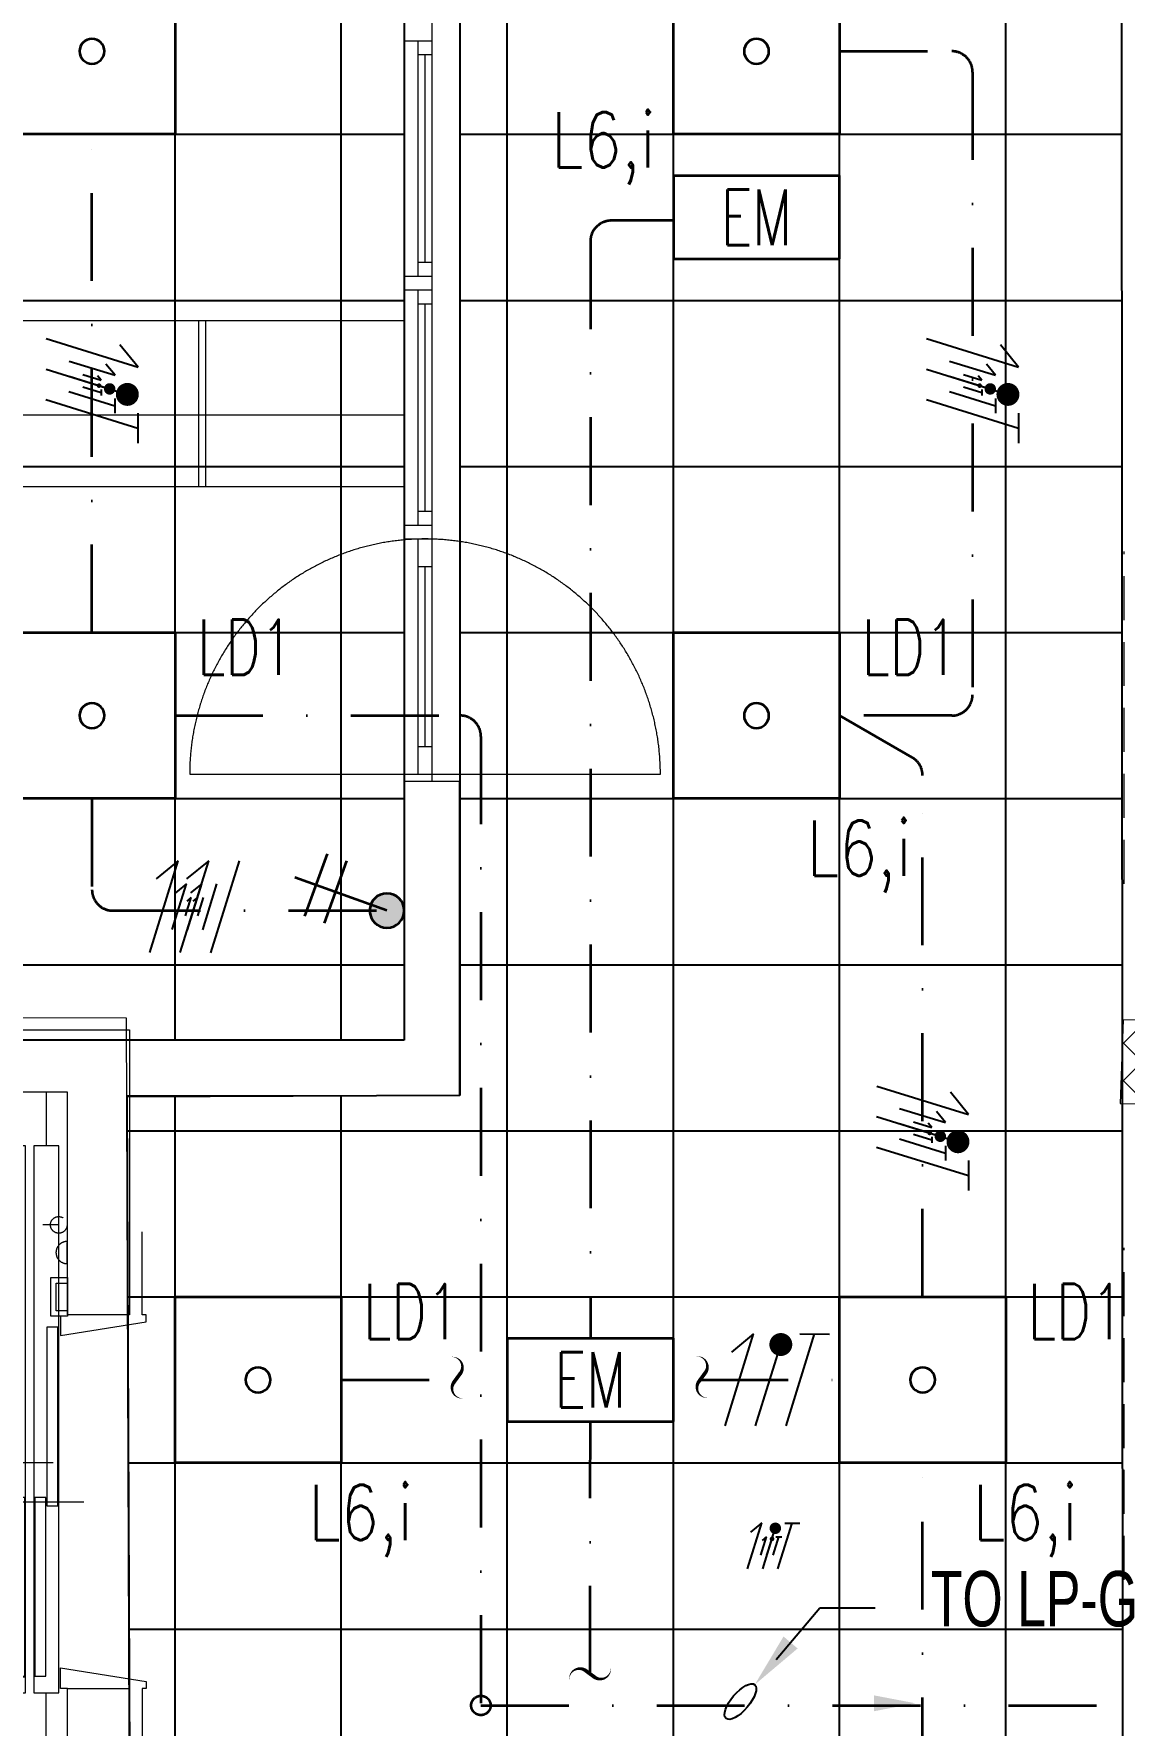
# Model space of a CAD drawing. Header units: inches. Extents: x -12418 to 57169, y -29325 to 19878.
# Drawn here: x 1290 to 5228, y -947 to 5163 of the extents above; entities that cross this region are included whole.
import ezdxf
from ezdxf import colors
from ezdxf.entities.mleader import LeaderData, LeaderLine
from ezdxf.enums import TextEntityAlignment as Align
from ezdxf.math import Vec2, Vec3

# ---------------------------------------------------------------- set-up
doc = ezdxf.new("R2010")
doc.units = ezdxf.units.IN
doc.header["$LTSCALE"] = 25
doc.header["$MEASUREMENT"] = 0
for name, pattern in [('00-Ground Floor$0$CENTERX2', [101.6, 63.5, -12.7, 12.7, -12.7]), ('00-Ground Floor$0$DASHED', [0.75, 0.5, -0.25]), ('00-Ground Floor$0$DASHED2', [9.525, 6.35, -3.175]), ('00-Ground Floor$0$HIDDEN', [9.525, 6.35, -3.175]), ('DASHDOT', [25.4, 12.7, -6.35, 0, -6.35])]:
    doc.linetypes.add(name, pattern=pattern)
doc.layers.get('0').update_dxf_attribs({"color": 8})
for name, color, linetype, lineweight in [('00-Ground Floor$0$Aluminum', 251, 'Continuous', 5), ('00-Ground Floor$0$Axis', 251, '00-Ground Floor$0$CENTERX2', 5), ('00-Ground Floor$0$C-HYDR-CTCH', 251, 'Continuous', 5), ('00-Ground Floor$0$Cabin', 7, 'Continuous', 5), ('00-Ground Floor$0$Hatch', 254, 'Continuous', 5), ('00-Ground Floor$0$LOADING', 253, 'Continuous', 5), ('00-Ground Floor$0$Notes', 1, 'Continuous', 5), ('00-Ground Floor$0$Structure', 251, 'Continuous', 5), ('00-Ground Floor$0$Tech', 169, '00-Ground Floor$0$DASHED2', 5), ('00-Ground Floor$0$Walls', 251, 'Continuous', 5), ('E-LITE-CIRC', 6, 'Continuous', 25), ('E-LITE-CIRC-NUMB', 6, 'Continuous', 25), ('E-LITE-CLNG', 150, 'Continuous', 35), ('E-LITE-CLNG @ 100', 150, 'Continuous', 35), ('E-LITE-CLNG-CNDT', 6, 'DASHDOT', 35), ('E-LITE-CLNG-CNDT @ 100', 6, 'DASHDOT', 35), ('E-LITE-CTRL', 6, 'Continuous', 25), ('E-LITE-IDEN', 6, 'Continuous', 25), ('E-LITE-SWCH @ 100', 3, 'Continuous', 35), ('E-LITE-TEXT', 6, 'Continuous', 25), ('E-POWR-WIRE', 6, 'Continuous', 25), ('E-POWR-WIRE @ 100', 6, 'Continuous', 25), ('E-POWR-WIRE @ 20', 6, 'Continuous', 25), ('E-POWR-WIRE @ 50', 6, 'Continuous', 25)]:
    doc.layers.add(name, color=color, linetype=linetype, lineweight=lineweight)
doc.layers.add('00-Ground Floor$0$False Ceiling', color=251, linetype='Continuous')
doc.layers.add('E-LIGHTING CONDUIT', color=6, linetype='Continuous')
doc.styles.add('DC_Elc_Romans', font='elc_romans.shx', dxfattribs={"width": 0.7})
doc.styles.add('DC_Simplex', font='SIMPLEX.shx', dxfattribs={"width": 0.7})

# ---------------------------------------------------------------- blocks, each defined once
blk = doc.blocks.new('00-Ground Floor$0$井道平面图轿厢1轿厢地坎')
at = {"layer": '00-Ground Floor$0$Axis', "ltscale": 0.864}
blk.add_lwpolyline([(0, 96), (0, -192)], dxfattribs=at)
at = {"layer": '00-Ground Floor$0$Cabin', "ltscale": 5}
for points in [[(690, 0), (690, -96), (-1285, -96), (-1285, 0)], [(15, -3), (15, -46), (-630, -46), (-630, -3)], [(630, -50), (630, -93), (-15, -93), (-15, -50)]]:
    blk.add_lwpolyline(points, close=True, dxfattribs=at)
at = {"layer": '00-Ground Floor$0$Cabin'}
for points in [[(600, 0), (600, -48)], [(600, -48), (633, -48)], [(633, -48), (633, -96)]]:
    blk.add_lwpolyline(points, dxfattribs=at)
blk = doc.blocks.new('00-Ground Floor$0$层门地坎1')
at = {"layer": '00-Ground Floor$0$Axis', "ltscale": 0.81}
blk.add_lwpolyline([(0, 90), (0, -180)], dxfattribs=at)
at = {"layer": '00-Ground Floor$0$Cabin', "ltscale": 5}
for points in [[(690, 0), (690, -90), (-1285, -90), (-1285, 0)], [(15, -47), (15, -87), (-630, -87), (-630, -47)], [(630, -3), (630, -43), (-15, -43), (-15, -3)]]:
    blk.add_lwpolyline(points, close=True, dxfattribs=at)
blk = doc.blocks.new('00-Ground Floor$0$A$Ce9e1c4c3')
at = {"layer": '00-Ground Floor$0$False Ceiling', "color": 254, "linetype": 'Continuous'}
for p, q in [((-98200, 1527.6), (-98200, 8602.6)), ((-97600, 1527.6), (-97600, 8602.6)), ((-97000, -12797.4, 0), (-97000, 8602.6)), ((-96400, -12797.4, 0), (-96400, 8602.6)), ((-95800, -12797.4, 0), (-95800, 8602.6)), ((-95200, -12797.4, 0), (-95200, 8602.6)), ((-101672.1, 4800), (-97372.1, 4800)), ((-97171.9, 4800), (-94780.4, 4800)), ((-101672.1, 4200), (-97372.1, 4200)), ((-97171.9, 4200), (-94780.1, 4200)), ((-101672.1, 3600), (-97372.1, 3600)), ((-97171.9, 3600), (-94779.7, 3600)), ((-101672.1, 3000), (-97372.1, 3000)), ((-97171.9, 3000), (-94779.4, 3000)), ((-101672.1, 2400), (-97372.1, 2400)), ((-97171.9, 2400), (-94779, 2400)), ((-101672.1, 1800), (-97372.1, 1800)), ((-97171.8, 1800), (-94778.7, 1800)), ((-98200, -12797.4, 0), (-98200, 1323.5)), ((-97600, -12797.4, 0), (-97600, 1325.9)), ((-98373.7, 1200), (-94778.3, 1200)), ((-98371.4, 600), (-94777.9, 600)), ((-98369, 0), (-94777.6, 0)), ((-98366.7, -600), (-94777.2, -600))]:
    blk.add_line(p, q, dxfattribs=at)
at = {"layer": '00-Ground Floor$0$False Ceiling', "color": 254}
for p, q in [((-97372.1, 8602.6), (-97372.1, 1527.6)), ((-97172.1, 8602.6, 0), (-97171.8, 1327.6, 0)), ((-94772.1, -9197.4, 0), (-94782.7, 8602.6, 0)), ((-97372.1, 1527.6), (-101672.1, 1527.6)), ((-97171.8, 1327.6, 0), (-98374.2, 1322.9, 0)), ((-98374.2, 1322.9, 0), (-98364, -1285, 0))]:
    blk.add_line(p, q, dxfattribs=at)
blk = doc.blocks.new('00-Ground Floor')
at = {"layer": '00-Ground Floor$0$Hatch'}
h = blk.add_hatch(dxfattribs=at)
h.set_pattern_fill('ANSI37', color=256, scale=30)
h.set_pattern_definition([(45, (-1981.42, -13099.68), (-67.35192, 67.35192), []), (135, (-1981.42, -13099.68), (-67.35192, -67.35192), [])])
h.paths.add_polyline_path([(48971.2, 8818.2), (48367.3, 8810.1), (48371.2, 8521.7), (48975.1, 8529.8)])
h.paths.add_polyline_path([(41810.5, 8810.5), (41227, 8805), (41207, 8513.7), (41790.5, 8519.1)])
h.paths.add_polyline_path([(27433.5, 8803.1), (26834.4, 8799), (26828.7, 8506), (27427.8, 8510)])
h.paths.add_polyline_path([(34618.7, 8805.3), (34017.5, 8797.8), (34009.3, 8512.1), (34610.5, 8519.6)])
h.paths.add_polyline_path([(20214.3, 8812.4), (19607.8, 8790.5), (19622.4, 8498), (20228.8, 8519.8)])
h.paths.add_polyline_path([(13477.7, 8802), (12255.7, 8825.9), (12249.3, 8529.8), (13471.3, 8505.8)])
h.paths.add_polyline_path([(13491.8, 1601.9), (12276.8, 1586.2), (12263.3, 1293.7), (13478.3, 1309.4)])
h.paths.add_polyline_path([(13465.7, -5591.3), (12262.6, -5607.3), (12256.9, -5900.3), (13460, -5884.3)])
h.paths.add_polyline_path([(13484.2, -12790), (12287.5, -12801.4), (12290.4, -13095.9), (13487, -13084.4)])
h.paths.add_polyline_path([(5849.2, -12787.9), (5245.6, -12791.6), (5256.3, -13077.1), (5859.8, -13073.4)])
h.paths.add_polyline_path([(5833.8, -5589.9), (5236.9, -5588.3), (5236.8, -5889.5), (5833.6, -5891)])
h.paths.add_polyline_path([(5843.6, 1599.7), (5224.3, 1600.9), (5213.7, 1298), (5833, 1296.7)])
h.paths.add_polyline_path([(5820.3, 8779.1), (5219.7, 8793.5), (5216, 8503.9), (5816.7, 8489.4)])
h.paths.add_polyline_path([(-1378.8, 8777.2), (-1981.4, 8799.9), (-1979.5, 8511.6), (-1376.9, 8488.9)])
h.paths.add_polyline_path([(-1371.1, -5601.1), (-1973.1, -5608.1), (-1969.7, -5899.7), (-1367.7, -5892.7)])
h.paths.add_polyline_path([(-1353.5, -12795.7), (-1951.9, -12796.7), (-1947.1, -13097.4), (-1348.7, -13096.4)])
h.paths.add_polyline_path([(20233.2, -12782.5), (19627.5, -12795.4), (19633.2, -13096.6), (20238.9, -13083.7)])
h.paths.add_polyline_path([(20226.6, -5590), (19632.3, -5607.6), (19634.4, -5904.1), (20228.7, -5886.6)])
h.paths.add_polyline_path([(20217.9, 1618), (19619, 1610.4), (19623, 1310.2), (20221.9, 1317.9)])
h.paths.add_polyline_path([(27418.3, 1602.8), (26816.3, 1607.5), (26820.6, 1315.3), (27422.5, 1310.7)])
h.paths.add_polyline_path([(27422, -5579.9), (26818.1, -5597.5), (26831.6, -5897.5), (27431.7, -5876.5)])
h.paths.add_polyline_path([(27438.1, -12795.9), (26834.3, -12789.3), (26831.9, -13075), (27435.7, -13081.6)])
h.paths.add_polyline_path([(34636.6, -12785.4), (34039.3, -12800), (34048.3, -13099.7), (34645.6, -13085.1)])
h.paths.add_polyline_path([(34629.3, -5597.1), (34028, -5595.2), (34029.2, -5892.4), (34630.4, -5894.3)])
h.paths.add_polyline_path([(34592.8, 1606.7), (34012, 1611.4), (34031.7, 1321.6), (34612.5, 1316.9)])
h.paths.add_polyline_path([(41796.2, 1606), (41198.6, 1619.8), (41200.6, 1327.8), (41798.2, 1314.1)])
h.paths.add_polyline_path([(41797.2, -5592.6), (41228.8, -5600.2), (41230.6, -5894.3), (41799, -5886.7)])
h.paths.add_polyline_path([(41834.3, -12789.7), (41229, -12792.4), (41230.4, -13096.9), (41835.6, -13094.3)])
h.paths.add_polyline_path([(49008.5, -12790.2), (48420.5, -12774.1), (48407.3, -13081.4), (48995.3, -13097.4)])
h.paths.add_polyline_path([(48992.7, -5590.8), (48389.5, -5589.7), (48387.5, -5886.2), (48990.7, -5887.3)])
at = {"layer": '00-Ground Floor$0$Aluminum'}
for p, q in [((2627.9, 2463, 0), (2627.9, 7863, 0)), ((2727.9, 7863, 0), (2727.9, 2463, 0)), ((2627.9, 5138, 0), (2727.9, 5138, 0)), ((2677.9, 4288, 0), (2677.9, 5138, 0)), ((2677.9, 5088, 0), (2727.9, 5088, 0)), ((2702.9, 4338, 0), (2702.9, 5088, 0)), ((2627.9, 4288, 0), (2727.9, 4288, 0)), ((2677.9, 4338, 0), (2727.9, 4338, 0)), ((2627.9, 4238, 0), (2727.9, 4238, 0)), ((2677.9, 3388, 0), (2677.9, 4238, 0)), ((2677.9, 4188, 0), (2727.9, 4188, 0)), ((2702.9, 3438, 0), (2702.9, 4188, 0)), ((2677.9, 3438, 0), (2727.9, 3438, 0)), ((2627.9, 3388, 0), (2727.9, 3388, 0)), ((2627.9, 3338, 0), (2727.9, 3338, 0)), ((2677.9, 2488, 0), (2677.9, 3338, 0)), ((2677.9, 3238, 0), (2727.9, 3238, 0)), ((2702.9, 2588, 0), (2702.9, 3238, 0)), ((2677.9, 2588, 0), (2727.9, 2588, 0)), ((2627.9, 2488, 0), (2727.9, 2488, 0))]:
    blk.add_line(p, q, dxfattribs=at)
at = {"layer": '00-Ground Floor$0$Aluminum', "linetype": '00-Ground Floor$0$HIDDEN'}
for p, q in [((5227.9, 2092.6, 0), (5227.9, 3292.6, 0)), ((5227.9, -422.4, 0), (5227.9, 777.6, 0))]:
    blk.add_line(p, q, dxfattribs=at)
at = {"layer": '00-Ground Floor$0$Aluminum', "linetype": '00-Ground Floor$0$DASHED', "ltscale": 300}
blk.add_line((1852.9, 2488, 0), (3552.9, 2488, 0), dxfattribs=at)
blk.add_arc((2702.9, 2488, 0), 850, 0, 180, dxfattribs=at)
at = {"layer": '00-Ground Floor$0$Axis', "ltscale": 3}
blk.add_lwpolyline([(1360, 0), (-1360, 0)], dxfattribs=at)
at = {"layer": '00-Ground Floor$0$C-HYDR-CTCH', "flags": 128}
for points in [[(-1853.1, 1610.2), (-1841.7, -1281.3), (1636, -1285), (1624.7, 1606.5), (-1853.1, 1610.2)], [(5224.3, 1600.9), (5213.7, 1298), (5833, 1296.7), (5843.6, 1599.7), (5224.3, 1600.9)]]:
    blk.add_lwpolyline(points, dxfattribs=at)
at = {"layer": '00-Ground Floor$0$Cabin'}
for points in [[(1335, 1340), (1335, 1145)], [(1386, 530), (1386, 460), (1696, 510), (1696, 535), (1681, 535), (1681, 835)], [(1411, -815), (1411, -815), (1386, -815), (1386, -740), (1696, -790), (1696, -815), (1681, -815), (1681, -1115)], [(1335, -1060), (1335, -830)]]:
    blk.add_lwpolyline(points, dxfattribs=at)
at = {"layer": '00-Ground Floor$0$LOADING'}
for p, q in [((-1672.1, 4127.6, 0), (2627.9, 4127.6, 0)), ((1886.4, 3527.6, 0), (1886.4, 4127.6, 0)), ((1911.4, 3527.6, 0), (1911.4, 4127.6, 0)), ((-1672.1, 3786.4, 0), (2627.9, 3786.4, 0)), ((-1672.1, 3527.6, 0), (2627.9, 3527.6, 0))]:
    blk.add_line(p, q, dxfattribs=at)
at = {"layer": '00-Ground Floor$0$Structure'}
for points in [[(1636, 535), (1411, 535), (1411, 1340), (-1589, 1340), (-1589, -1060), (1411, -1060), (1411, -815), (1636, -815), (1636, -1285), (-1814, -1285), (-1814, 1565)], [(-1514, 1565), (1636, 1565), (1636, 535)]]:
    blk.add_lwpolyline(points, dxfattribs=at)
at = {"layer": '00-Ground Floor$0$Tech', "ltscale": 0.36}
blk.add_lwpolyline([(1380, 860), (1320, 860)], dxfattribs=at)
at = {"layer": '00-Ground Floor$0$Tech', "ltscale": 0.48}
blk.add_lwpolyline([(1410, 720), (1410, 800)], dxfattribs=at)
at = {"layer": '00-Ground Floor$0$Tech', "ltscale": 9}
for points in [[(1351, 530), (1351, 670), (1411, 670), (1411, 530)], [(1371, 550), (1371, 650), (1411, 650), (1411, 550)]]:
    blk.add_lwpolyline(points, close=True, dxfattribs=at)
at = {"layer": '00-Ground Floor$0$Tech'}
blk.add_circle((1380, 860), 30, dxfattribs=at)
blk.add_arc((1410, 760), 40, 90, 270, dxfattribs=at)
at = {"layer": '00-Ground Floor$0$Walls'}
for p, q in [((2627.9, 2463, 0), (2827.9, 2463, 0)), ((2627.9, 1527.6, 0), (2627.9, 2463, 0)), ((2827.9, 1327.6, 0), (2827.9, 2463, 0)), ((1625, 1527.5), (2627.9, 1527.6, 0)), ((1625.8, 1327.5), (2827.9, 1327.6, 0))]:
    blk.add_line(p, q, dxfattribs=at)
at = {"layer": '00-Ground Floor$0$False Ceiling', "color": 254}
blk.add_blockref('00-Ground Floor$0$A$Ce9e1c4c3', (100000, 0), dxfattribs=at)
at = {"layer": '00-Ground Floor$0$Notes', "xscale": -1, "rotation": 90}
for name, p in [('00-Ground Floor$0$井道平面图轿厢1轿厢地坎', (1164, -140)), ('00-Ground Floor$0$层门地坎1', (1290, -140))]:
    blk.add_blockref(name, p, dxfattribs=at)
blk = doc.blocks.new('DC_LT-CL-Emergency')
blk.add_lwpolyline([(3, -1.5), (3, 1.5), (-3, 1.5), (-3, -1.5)], close=True)
at = {"style": 'DC_Simplex', "width": 0.7}
blk.add_text('EM', height=2, rotation=360, dxfattribs=at).set_placement((0, 0), align=Align.MIDDLE_CENTER)
at = {"layer": 'E-LITE-CTRL', "style": 'DC_Simplex', "width": 0.7, "flags": 8}
blk.add_attdef('CONTROL', (4.739, -1.5), '', height=2, rotation=360, dxfattribs=at)
blk = doc.blocks.new('*U52')
blk.add_hatch(color=256).paths.add_polyline_path([(-0.625, -0.625, -1), (-0.625, 0.625, -1)])
for p, q in [((-2.787, -2.057), (-3.602, 0.201)), ((-2.081, -1.802), (-2.897, 0.455)), ((-0.625, 0), (-3.947, -1.2))]:
    blk.add_line(p, q)
blk.add_circle((-0.625, 0), 0.625)
at = {"layer": 'E-LITE-CTRL', "style": 'DC_Simplex', "width": 0.7, "flags": 8}
blk.add_attdef('CONTROL', (-26.627, -10.116), '', height=2, rotation=360, dxfattribs=at)
at = {"layer": 'E-LITE-IDEN', "style": 'DC_Simplex', "width": 0.7, "flags": 8}
blk.add_attdef('TYPE', text='', height=2, rotation=360, dxfattribs=at).set_placement((-31.991, -10.116), align=Align.RIGHT)
blk = doc.blocks.new('*U61')
blk.add_lwpolyline([(-300, 300), (-300, -300), (300, -300), (300, 300)], close=True)
blk.add_circle((0, 0), 45)
at = {"layer": 'E-LITE-CIRC-NUMB', "style": 'DC_Simplex', "width": 0.7, "flags": 8}
blk.add_attdef('CIRCUIT', text='', height=200, rotation=0, dxfattribs=at).set_placement((-473.9, 300), align=Align.RIGHT)
at = {"layer": 'E-LITE-CTRL', "style": 'DC_Simplex', "width": 0.7, "flags": 8}
blk.add_attdef('CONTROL', (1118.9, -935), '', height=200, rotation=360, dxfattribs=at)
at = {"layer": 'E-LITE-IDEN', "style": 'DC_Simplex', "width": 0.7, "flags": 8}
blk.add_attdef('TYPE', (-380, 146.8), '', height=200, rotation=360, dxfattribs=at)
blk = doc.blocks.new('*U12')
blk.add_hatch(color=256).paths.add_polyline_path([(0, -0.287), (1.5, 0), (0, 0.287)])
blk = doc.blocks.new('CD-CUT')
at = {"linetype": 'Continuous'}
blk.add_lwpolyline([(-30.4, 100, 0, 1.75, 0), (-13.9, 97.3, 1.75, 17.5, -0.545095), (15.4, 21.1, 17.5, 17.5, 0), (-15.4, -21.1, 17.5, 1.75, 0.545095), (13.9, -97.3, 1.75, 0, 0), (30.4, -100, 0, 0, 0)], format="xyseb", dxfattribs=at)
blk = doc.blocks.new('DC_Arrow-ArrowEllipse')
at = {"color": 0}
blk.add_ellipse((0, 0), major_axis=(0.4, 0), ratio=0.4, dxfattribs=at)
at = {"color": 0, "ltscale": 0.5}
blk.add_solid([(-1.4, 0.167), (-0.4, 0), (-1.4, -0.167)], dxfattribs=at)
blk = doc.blocks.new('*U80')
for p, q in [((-1.617, -1.658), (-0.587, 1.663)), ((-0.587, 1.663), (-1.389, 1.004)), ((-0.515, -1.66), (0.515, 1.66)), ((0.515, 1.66), (-0.287, 1.001)), ((0.587, -1.663), (1.617, 1.658))]:
    blk.add_line(p, q)
blk = doc.blocks.new('*U589')
at = {"layer": 'E-POWR-WIRE @ 100', "xscale": 100, "yscale": 100, "zscale": 100}
blk.add_blockref('*U80', (1870.5, 2009.5), dxfattribs=at)
at = {"layer": 'E-POWR-WIRE @ 20', "xscale": 20, "yscale": 20, "zscale": 20}
blk.add_blockref('*U80', (1870.5, 2009.5), dxfattribs=at)
at = {"layer": 'E-POWR-WIRE @ 50', "xscale": 50, "yscale": 50, "zscale": 50}
blk.add_blockref('*U80', (1870.5, 2009.5), dxfattribs=at)
blk = doc.blocks.new('*U85')
for p, q in [((-1.658, 1.617), (1.663, 0.587)), ((1.663, 0.587), (1.004, 1.389)), ((-1.66, 0.515), (1.66, -0.515)), ((-1.663, -0.587), (1.658, -1.617)), ((1.659, -1.078), (1.657, -2.157))]:
    blk.add_line(p, q)
at = {"const_width": 0.414}
blk.add_lwpolyline([(1.278, -0.19, 1), (1.277, -0.604, 1)], format="xyb", close=True, dxfattribs=at)
blk = doc.blocks.new('*U808')
at = {"layer": 'E-POWR-WIRE @ 100', "xscale": 100, "yscale": 100, "zscale": 100}
blk.add_blockref('*U85', (4500, 1200), dxfattribs=at)
at = {"layer": 'E-POWR-WIRE @ 20', "xscale": 20, "yscale": 20, "zscale": 20}
blk.add_blockref('*U85', (4500, 1200), dxfattribs=at)
at = {"layer": 'E-POWR-WIRE @ 50', "xscale": 50, "yscale": 50, "zscale": 50}
blk.add_blockref('*U85', (4500, 1200), dxfattribs=at)
blk = doc.blocks.new('*U809')
at = {"layer": 'E-POWR-WIRE @ 100', "xscale": 100, "yscale": 100, "zscale": 100}
blk.add_blockref('*U85', (4680.4, 3900), dxfattribs=at)
at = {"layer": 'E-POWR-WIRE @ 20', "xscale": 20, "yscale": 20, "zscale": 20}
blk.add_blockref('*U85', (4680.4, 3900), dxfattribs=at)
at = {"layer": 'E-POWR-WIRE @ 50', "xscale": 50, "yscale": 50, "zscale": 50}
blk.add_blockref('*U85', (4680.4, 3900), dxfattribs=at)
blk = doc.blocks.new('*U811')
at = {"layer": 'E-POWR-WIRE @ 100', "xscale": 100, "yscale": 100, "zscale": 100}
blk.add_blockref('*U85', (1500, 3900), dxfattribs=at)
at = {"layer": 'E-POWR-WIRE @ 20', "xscale": 20, "yscale": 20, "zscale": 20}
blk.add_blockref('*U85', (1500, 3900), dxfattribs=at)
at = {"layer": 'E-POWR-WIRE @ 50', "xscale": 50, "yscale": 50, "zscale": 50}
blk.add_blockref('*U85', (1500, 3900), dxfattribs=at)
blk = doc.blocks.new('*U76')
for p, q in [((-1.617, -1.658), (-0.587, 1.663)), ((-0.587, 1.663), (-1.389, 1.004)), ((-0.515, -1.66), (0.515, 1.66)), ((0.587, -1.663), (1.617, 1.658)), ((1.078, 1.659), (2.157, 1.657))]:
    blk.add_line(p, q)
at = {"const_width": 0.414}
blk.add_lwpolyline([(0.19, 1.278, 1), (0.604, 1.277, 1)], format="xyb", close=True, dxfattribs=at)
blk = doc.blocks.new('*U816')
at = {"layer": 'E-POWR-WIRE @ 100', "xscale": 100, "yscale": 100, "zscale": 100}
blk.add_blockref('*U76', (3948.2, 300), dxfattribs=at)
at = {"layer": 'E-POWR-WIRE @ 20', "xscale": 20, "yscale": 20, "zscale": 20}
blk.add_blockref('*U76', (3948.2, -300), dxfattribs=at)
at = {"layer": 'E-POWR-WIRE @ 50', "xscale": 50, "yscale": 50, "zscale": 50}
blk.add_blockref('*U76', (3948.2, -300), dxfattribs=at)

msp = doc.modelspace()

# ---------------------------------------------------------------- linework, layer by layer
at = {"layer": 'E-LITE-CLNG-CNDT'}
for points in [[(4200, 5100), (4605.4, 5100, -0.414214), (4680.4, 5025), (4680.4, 2775, -0.414214), (4605.4, 2700), (4200, 2700)], [(4500, 600), (4500, 2483.5, 0.267958), (4462.5, 2548.5), (4200, 2700)], [(1500, 2400), (1500, 2070.3, 0.414214), (1575, 1995.3), (2565.4, 1995.3)], [(2904.7, -876.2), (5485.9, -876.2, -0.414214), (5560.9, -951.2), (5560.9, -2552.4, 0.414214), (5635.9, -2627.4), (19051.4, -2627.4, -0.414214), (19126.4, -2702.4), (19126.4, -2847.4)]]:
    msp.add_lwpolyline(points, format="xyb", dxfattribs=at)
for points in [[(1500, 3000), (1500, 4800)], [(2400, 300), (2813.4, 300)], [(3696.4, 300), (4200, 300)], [(4500, -1800), (4500, 0)]]:
    msp.add_lwpolyline(points, dxfattribs=at)
at = {"layer": 'E-LITE-CLNG-CNDT', "color": 1}
msp.add_lwpolyline([(3600, 4488.1), (3375, 4488.1, 0.414214), (3300, 4413.1), (3300, 450)], format="xyb", dxfattribs=at)
at = {"layer": 'E-LITE-CLNG-CNDT', "elevation": 0}
msp.add_lwpolyline([(1800, 2700), (2829.7, 2700, -0.414214), (2904.7, 2625), (2904.7, -1377.1)], format="xyb", dxfattribs=at)
at = {"layer": 'E-LITE-CLNG-CNDT', "color": 1}
msp.add_lwpolyline([(3299, -762), (3300, 150)], dxfattribs=at)
at = {"layer": 'E-LITE-CLNG-CNDT'}
msp.add_circle((2904.7, -876.2, 0), 35, dxfattribs=at)

# ---------------------------------------------------------------- block references
at = {"layer": 'E-LIGHTING CONDUIT', "xscale": 0.762, "yscale": 0.762, "zscale": 0.762}
for p in [(2819.2, 308), (3703.8, 310.2)]:
    msp.add_blockref('CD-CUT', p, dxfattribs=at)
at = {"layer": 'E-LIGHTING CONDUIT', "xscale": 0.762, "yscale": 0.762, "zscale": 0.762, "rotation": 270}
msp.add_blockref('CD-CUT', (3298.8, -762), dxfattribs=at)
at = {"layer": 'E-LITE-CLNG'}
ref = msp.add_blockref('*U61', (1500, 5100), dxfattribs=dict(at, xscale=-1))
ref.add_attrib('TYPE', 'LD1', (1880, 5246.8), dxfattribs={"layer": 'E-LITE-IDEN', "height": 200, "rotation": 0, "style": 'DC_Simplex', "width": 0.7, "flags": 8})
ref = msp.add_blockref('*U61', (3900, 5100), dxfattribs=dict(at, xscale=-1))
ref.add_attrib('TYPE', 'LD1', (4280, 5246.8), dxfattribs={"layer": 'E-LITE-IDEN', "height": 200, "rotation": 0, "style": 'DC_Simplex', "width": 0.7, "flags": 8})
ref = msp.add_blockref('*U61', (1500, 2700), dxfattribs=dict(at, xscale=-1))
ref.add_attrib('TYPE', 'LD1', (1880, 2846.8), dxfattribs={"layer": 'E-LITE-IDEN', "height": 200, "rotation": 0, "style": 'DC_Simplex', "width": 0.7, "flags": 8})
ref = msp.add_blockref('*U61', (3900, 2700), dxfattribs=dict(at, xscale=-1))
ref.add_attrib('TYPE', 'LD1', (4280, 2846.8), dxfattribs={"layer": 'E-LITE-IDEN', "height": 200, "rotation": 0, "style": 'DC_Simplex', "width": 0.7, "flags": 8})
ref = msp.add_blockref('*U61', (2100, 300), dxfattribs=dict(at, xscale=-1))
ref.add_attrib('TYPE', 'LD1', (2480, 446.8), dxfattribs={"layer": 'E-LITE-IDEN', "height": 200, "rotation": 0, "style": 'DC_Simplex', "width": 0.7, "flags": 8})
ref = msp.add_blockref('*U61', (4500, 300), dxfattribs=dict(at, xscale=-1))
ref.add_attrib('TYPE', 'LD1', (4880, 446.8), dxfattribs={"layer": 'E-LITE-IDEN', "height": 200, "rotation": 0, "style": 'DC_Simplex', "width": 0.7, "flags": 8})
at = {"layer": 'E-LITE-CLNG @ 100', "xscale": 100, "yscale": 100, "zscale": 100}
for p in [(3900, 4500), (3300, 300)]:
    msp.add_blockref('DC_LT-CL-Emergency', p, dxfattribs=at)
at = {"layer": 'E-LITE-CLNG-CNDT'}
msp.add_blockref('00-Ground Floor', (0, 0), dxfattribs=at)
at = {"layer": 'E-LITE-CLNG-CNDT @ 100', "xscale": -100, "yscale": 100, "zscale": 100, "rotation": 180}
msp.add_blockref('*U12', (4324.3, -868.4), dxfattribs=at)
at = {"layer": 'E-LITE-SWCH @ 100', "xscale": -100, "yscale": 100, "zscale": 100, "rotation": 180}
msp.add_blockref('*U52', (2627.9, 1995.3, 0), dxfattribs=at)
at = {"layer": 'E-POWR-WIRE'}
for name in ['*U811', '*U809', '*U589', '*U808', '*U816']:
    msp.add_blockref(name, (0, 0), dxfattribs=at)

# ---------------------------------------------------------------- texts
at = {"layer": 'E-LITE-CIRC', "style": 'DC_Simplex', "width": 0.8}
for p in [(3158.3, 4680, 0), (4081.9, 2121.2, 0), (2281.9, -278.8, 0), (4681.9, -278.8, 0)]:
    msp.add_text('L6,i', height=200, rotation=0.00003, dxfattribs=at).set_placement(p)

# ---------------------------------------------------------------- leaders
at = {"layer": 'E-LITE-TEXT'}
ml = msp.add_multileader_mtext('Standard', dxfattribs=at)
ml.set_content('TO LP-GF/7', color=256, style='DC_Elc_Romans')
ml.set_leader_properties(color=45)
ml.set_arrow_properties(name='DC_Arrow-ArrowEllipse')
ml.build(insert=Vec2(0, 0))
ml.multileader.update_dxf_attribs({"dogleg_length": 2, "arrow_head_size": 200, "scale": 100})
ctx = ml.context
ctx.base_point, ctx.scale, ctx.char_height, ctx.arrow_head_size, ctx.landing_gap_size, ctx.plane_origin = Vec3(4329.2, -523.8), 100, 200, 200, 200, Vec3(-6567.7, -531.2)
notes = []
notes.append((ctx, [(0, (1, 1, 0), (4129.2, -523.8), (1, 0), 200, [(0, [(3841.9, -862.1)], 0, [])])]))
ctx.mtext.insert, ctx.mtext.flow_direction = Vec3(4529.2, -390.5), 5
for ctx, leaders in notes:
    for number, flags, end, landing, length, lines in leaders:
        leader = LeaderData()
        leader.index, (leader.has_last_leader_line, leader.has_dogleg_vector, leader.attachment_direction) = number, flags
        leader.last_leader_point, leader.dogleg_vector, leader.dogleg_length = Vec3(end), Vec3(landing), length
        for number, points, colour, breaks in lines:
            line = LeaderLine()
            line.index, line.vertices, line.color, line.breaks = number, Vec3.list(points), colors.encode_raw_color(colour), breaks
            leader.lines.append(line)
        ctx.leaders.append(leader)

doc.saveas('drawing.dxf')
